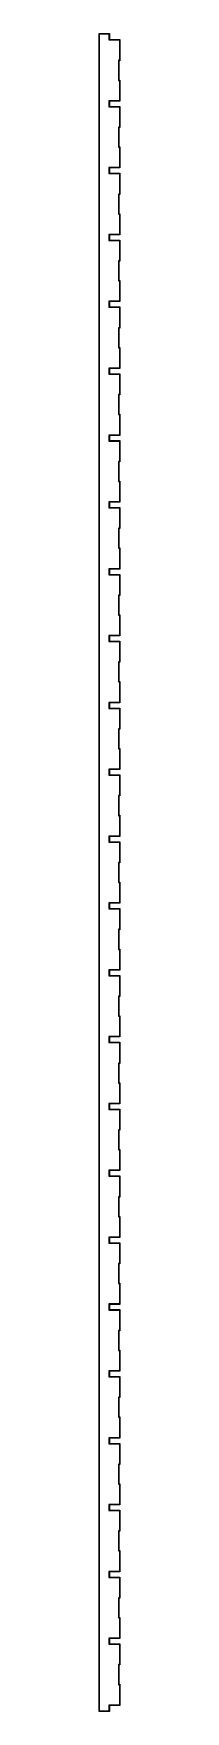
# Model space of a CAD drawing. Header units: millimetres. Extents: x -10 to 0, y 0 to 837.
import ezdxf

# ---------------------------------------------------------------- set-up
doc = ezdxf.new("R2010")
doc.units = ezdxf.units.MM
doc.layers.get('0').update_dxf_attribs({"linetype": 'CONTINUOUS'})

msp = doc.modelspace()

# ---------------------------------------------------------------- linework, layer by layer
for points in [[(-5.07, 2.82), (-5.07, -0.18), (-10.18, -0.18), (-10.18, 836.51), (-5.07, 836.51), (-5.07, 833.51), (0.18, 833.51), (0.18, 822.99), (-0.32, 822.99), (-0.32, 813.35), (0.18, 813.35), (0.18, 802.82), (-5.07, 802.82), (-5.07, 800.18), (0.18, 800.18), (0.18, 789.65), (-0.32, 789.65), (-0.32, 780.01), (0.18, 780.01), (0.18, 769.49), (-5.07, 769.49), (-5.07, 766.85), (0.18, 766.85), (0.18, 756.32), (-0.32, 756.32), (-0.32, 746.68), (0.18, 746.68), (0.18, 736.15), (-5.07, 736.15), (-5.07, 733.51), (0.18, 733.51), (0.18, 722.99), (-0.32, 722.99), (-0.32, 713.35), (0.18, 713.35), (0.18, 702.82), (-5.07, 702.82), (-5.07, 700.18), (0.18, 700.18), (0.18, 689.65), (-0.32, 689.65), (-0.32, 680.01), (0.18, 680.01), (0.18, 669.49), (-5.07, 669.49), (-5.07, 666.85), (0.18, 666.85), (0.18, 656.32), (-0.32, 656.32), (-0.32, 646.68), (0.18, 646.68), (0.18, 636.15), (-5.07, 636.15), (-5.07, 633.51), (0.18, 633.51), (0.18, 622.99), (-0.32, 622.99), (-0.32, 613.35), (0.18, 613.35), (0.18, 602.82), (-5.07, 602.82), (-5.07, 600.18), (0.18, 600.18), (0.18, 589.65), (-0.32, 589.65), (-0.32, 580.01), (0.18, 580.01), (0.18, 569.49), (-5.07, 569.49), (-5.07, 566.85), (0.18, 566.85), (0.18, 556.32), (-0.32, 556.32), (-0.32, 546.68), (0.18, 546.68), (0.18, 536.15), (-5.07, 536.15), (-5.07, 533.51), (0.18, 533.51), (0.18, 522.99), (-0.32, 522.99), (-0.32, 513.35), (0.18, 513.35), (0.18, 502.82), (-5.07, 502.82), (-5.07, 500.18), (0.18, 500.18), (0.18, 489.65), (-0.32, 489.65), (-0.32, 480.01), (0.18, 480.01), (0.18, 469.49), (-5.07, 469.49), (-5.07, 466.85), (0.18, 466.85), (0.18, 456.32), (-0.32, 456.32), (-0.32, 446.68), (0.18, 446.68), (0.18, 436.15), (-5.07, 436.15), (-5.07, 433.51), (0.18, 433.51), (0.18, 422.99), (-0.32, 422.99), (-0.32, 413.35), (0.18, 413.35), (0.18, 402.82), (-5.07, 402.82), (-5.07, 400.18), (0.18, 400.18), (0.18, 389.65), (-0.32, 389.65), (-0.32, 380.01), (0.18, 380.01), (0.18, 369.49), (-5.07, 369.49), (-5.07, 366.85), (0.18, 366.85), (0.18, 356.32), (-0.32, 356.32), (-0.32, 346.68), (0.18, 346.68), (0.18, 336.15), (-5.07, 336.15), (-5.07, 333.51), (0.18, 333.51), (0.18, 322.99), (-0.32, 322.99), (-0.32, 313.35), (0.18, 313.35), (0.18, 302.82), (-5.07, 302.82), (-5.07, 300.18), (0.18, 300.18), (0.18, 289.65), (-0.32, 289.65), (-0.32, 280.01), (0.18, 280.01), (0.18, 269.49), (-5.07, 269.49), (-5.07, 266.85), (0.18, 266.85), (0.18, 256.32), (-0.32, 256.32), (-0.32, 246.68), (0.18, 246.68), (0.18, 236.15), (-5.07, 236.15), (-5.07, 233.51), (0.18, 233.51), (0.18, 222.99), (-0.32, 222.99), (-0.32, 213.35), (0.18, 213.35), (0.18, 202.82), (-5.07, 202.82), (-5.07, 200.18), (0.18, 200.18), (0.18, 189.65), (-0.32, 189.65), (-0.32, 180.01), (0.18, 180.01), (0.18, 169.49), (-5.07, 169.49), (-5.07, 166.85), (0.18, 166.85), (0.18, 156.32), (-0.32, 156.32), (-0.32, 146.68), (0.18, 146.68), (0.18, 136.15), (-5.07, 136.15), (-5.07, 133.51), (0.18, 133.51), (0.18, 122.99), (-0.32, 122.99), (-0.32, 113.35), (0.18, 113.35), (0.18, 102.82), (-5.07, 102.82), (-5.07, 100.18), (0.18, 100.18), (0.18, 89.65), (-0.32, 89.65), (-0.32, 80.01), (0.18, 80.01), (0.18, 69.49), (-5.07, 69.49), (-5.07, 66.85), (0.18, 66.85), (0.18, 56.32), (-0.32, 56.32), (-0.32, 46.68), (0.18, 46.68), (0.18, 36.15), (-5.07, 36.15), (-5.07, 33.51), (0.18, 33.51), (0.18, 22.99), (-0.32, 22.99), (-0.32, 13.35), (0.18, 13.35), (0.18, 2.82)], [(-0.5, 813.17), (0, 813.17), (0, 803), (-5.25, 803), (-5.25, 800), (0, 800), (0, 789.83), (-0.5, 789.83), (-0.5, 779.83), (0, 779.83), (0, 769.67), (-5.25, 769.67), (-5.25, 766.67), (0, 766.67), (0, 756.5), (-0.5, 756.5), (-0.5, 746.5), (0, 746.5), (0, 736.33), (-5.25, 736.33), (-5.25, 733.33), (0, 733.33), (0, 723.17), (-0.5, 723.17), (-0.5, 713.17), (0, 713.17), (0, 703), (-5.25, 703), (-5.25, 700), (0, 700), (0, 689.83), (-0.5, 689.83), (-0.5, 679.83), (0, 679.83), (0, 669.67), (-5.25, 669.67), (-5.25, 666.67), (0, 666.67), (0, 656.5), (-0.5, 656.5), (-0.5, 646.5), (0, 646.5), (0, 636.33), (-5.25, 636.33), (-5.25, 633.33), (0, 633.33), (0, 623.17), (-0.5, 623.17), (-0.5, 613.17), (0, 613.17), (0, 603), (-5.25, 603), (-5.25, 600), (0, 600), (0, 589.83), (-0.5, 589.83), (-0.5, 579.83), (0, 579.83), (0, 569.67), (-5.25, 569.67), (-5.25, 566.67), (0, 566.67), (0, 556.5), (-0.5, 556.5), (-0.5, 546.5), (0, 546.5), (0, 536.33), (-5.25, 536.33), (-5.25, 533.33), (0, 533.33), (0, 523.17), (-0.5, 523.17), (-0.5, 513.17), (0, 513.17), (0, 503), (-5.25, 503), (-5.25, 500), (0, 500), (0, 489.83), (-0.5, 489.83), (-0.5, 479.83), (0, 479.83), (0, 469.67), (-5.25, 469.67), (-5.25, 466.67), (0, 466.67), (0, 456.5), (-0.5, 456.5), (-0.5, 446.5), (0, 446.5), (0, 436.33), (-5.25, 436.33), (-5.25, 433.33), (0, 433.33), (0, 423.17), (-0.5, 423.17), (-0.5, 413.17), (0, 413.17), (0, 403), (-5.25, 403), (-5.25, 400), (0, 400), (0, 389.83), (-0.5, 389.83), (-0.5, 379.83), (0, 379.83), (0, 369.67), (-5.25, 369.67), (-5.25, 366.67), (0, 366.67), (0, 356.5), (-0.5, 356.5), (-0.5, 346.5), (0, 346.5), (0, 336.33), (-5.25, 336.33), (-5.25, 333.33), (0, 333.33), (0, 323.17), (-0.5, 323.17), (-0.5, 313.17), (0, 313.17), (0, 303), (-5.25, 303), (-5.25, 300), (0, 300), (0, 289.83), (-0.5, 289.83), (-0.5, 279.83), (0, 279.83), (0, 269.67), (-5.25, 269.67), (-5.25, 266.67), (0, 266.67), (0, 256.5), (-0.5, 256.5), (-0.5, 246.5), (0, 246.5), (0, 236.33), (-5.25, 236.33), (-5.25, 233.33), (0, 233.33), (0, 223.17), (-0.5, 223.17), (-0.5, 213.17), (0, 213.17), (0, 203), (-5.25, 203), (-5.25, 200), (0, 200), (0, 189.83), (-0.5, 189.83), (-0.5, 179.83), (0, 179.83), (0, 169.67), (-5.25, 169.67), (-5.25, 166.67), (0, 166.67), (0, 156.5), (-0.5, 156.5), (-0.5, 146.5), (0, 146.5), (0, 136.33), (-5.25, 136.33), (-5.25, 133.33), (0, 133.33), (0, 123.17), (-0.5, 123.17), (-0.5, 113.17), (0, 113.17), (0, 103), (-5.25, 103), (-5.25, 100), (0, 100), (0, 89.83), (-0.5, 89.83), (-0.5, 79.83), (0, 79.83), (0, 69.67), (-5.25, 69.67), (-5.25, 66.67), (0, 66.67), (0, 56.5), (-0.5, 56.5), (-0.5, 46.5), (0, 46.5), (0, 36.33), (-5.25, 36.33), (-5.25, 33.33), (0, 33.33), (0, 23.17), (-0.5, 23.17), (-0.5, 13.17), (0, 13.17), (0, 3), (-5.25, 3), (-5.25, 0), (-10, 0), (-10, 836.33), (-5.25, 836.33), (-5.25, 833.33), (0, 833.33), (0, 823.17), (-0.5, 823.17)]]:
    msp.add_lwpolyline(points, close=True)

doc.saveas('drawing.dxf')
